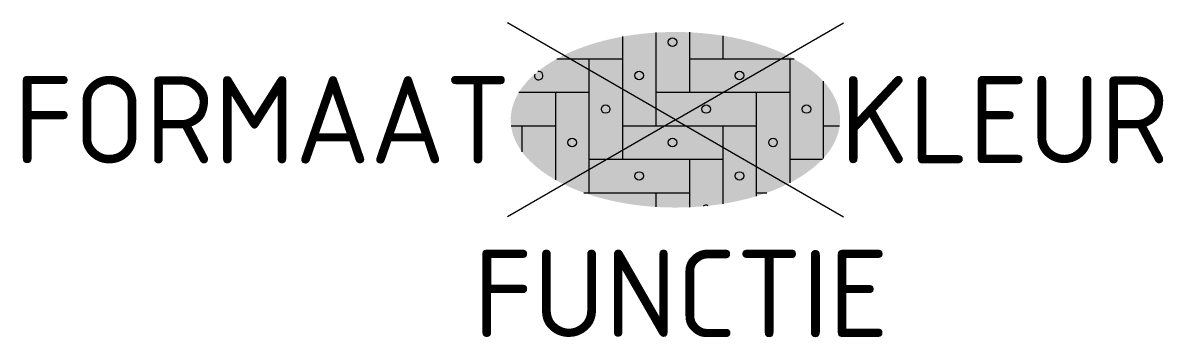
# Model space of a CAD drawing. Extents: x -13.5 to 10.1, y -4.5 to 2.
import ezdxf
from ezdxf.enums import TextEntityAlignment as Align

# ---------------------------------------------------------------- set-up
doc = ezdxf.new("R2010")
doc.units = 0
doc.styles.add('NLCS-ISO', font='NLCS-ISO.ttf')

msp = doc.modelspace()

# ---------------------------------------------------------------- hatches: boundary and pattern name
h = msp.add_hatch(color=254)
edge = h.paths.add_edge_path()
edge.add_ellipse((0, 0), major_axis=(3.395, 0), ratio=0.533267, start_angle=0, end_angle=360)

# ---------------------------------------------------------------- linework, layer by layer
for p, q in [((0, 0), (-3.464, 2)), ((0, 0), (3.464, 2)), ((-1.092, 1.714), (-1.092, -0.814)), ((-0.402, 1.798), (-0.402, -0.124)), ((0.288, 1.804), (0.288, 0.566)), ((0.978, 1.734), (0.978, 1.256)), ((-2.446, 1.256), (-1.092, 1.256)), ((-1.782, 1.256), (-1.782, -1.504)), ((0.288, 1.256), (2.446, 1.256)), ((2.358, 1.256), (2.358, -1.302)), ((3.048, 0.797), (3.048, -0.797)), ((-3.225, 0.566), (-1.782, 0.566)), ((-2.472, 0.566), (-2.472, -1.241)), ((-0.402, 0.566), (2.358, 0.566)), ((1.668, 0.566), (1.668, -1.577)), ((0, 0), (-3.464, -2)), ((0, 0), (3.464, -2)), ((-3.387, -0.124), (-2.472, -0.124)), ((-3.162, -0.124), (-3.162, -0.66)), ((-1.092, -0.124), (1.668, -0.124)), ((0.978, -0.124), (0.978, -1.734)), ((3.048, -0.124), (3.387, -0.124)), ((-1.782, -0.814), (0.978, -0.814)), ((0.288, -0.814), (0.288, -1.804)), ((2.358, -0.814), (3.032, -0.814)), ((-1.888, -1.504), (0.288, -1.504)), ((-0.402, -1.504), (-0.402, -1.798)), ((1.668, -1.504), (1.888, -1.504))]:
    msp.add_line(p, q)
for centre in [(-0.057, 1.601), (-0.747, 0.911), (1.323, 0.911), (-1.437, 0.221), (0.633, 0.221), (2.703, 0.221), (-2.127, -0.469), (-0.057, -0.469), (2.013, -0.469), (-0.747, -1.159), (1.323, -1.159)]:
    msp.add_circle(centre, 0.0881)
for centre, start, end in [((-2.817, 0.911), 158.9124, 101.1902), ((0.633, -1.849), 59.0911, 132.3433)]:
    msp.add_arc(centre, 0.0881, start, end)

# ---------------------------------------------------------------- texts
at = {"style": 'NLCS-ISO'}
msp.add_attdef('FORMAAT', text='DF', height=1.8, dxfattribs=at).set_placement((-3.395, 0), align=Align.MIDDLE_RIGHT)
msp.add_attdef('KLEUR', text='RD', height=1.8, dxfattribs=at).set_placement((3.395, 0), align=Align.MIDDLE_LEFT)
at = {"style": 'NLCS-ISO', "flags": 1}
msp.add_attdef('FUNCTIE', text='', height=1.8, dxfattribs=at).set_placement((0.116, -3.585), align=Align.MIDDLE_CENTER)

doc.saveas('drawing.dxf')
